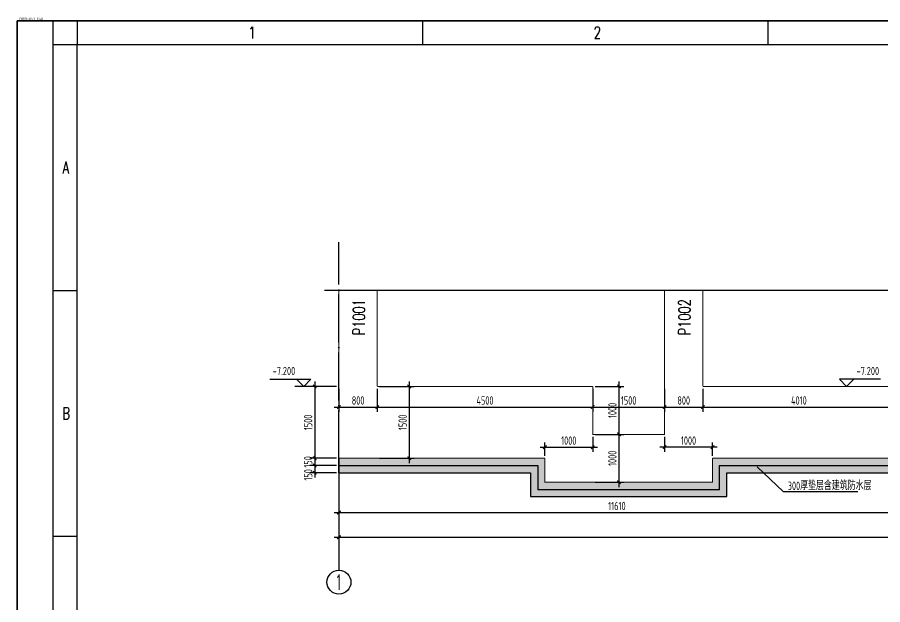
# Model space of a CAD drawing. Extents: x 214073 to 274589, y -287361 to -130190.
# Drawn here: x 215139 to 233211, y -257501 to -245241 of the extents above; entities that cross this region are included whole.
import ezdxf
from ezdxf.enums import TextEntityAlignment as Align

# ---------------------------------------------------------------- set-up
doc = ezdxf.new("R2010")
doc.units = 0
doc.header["$LTSCALE"] = 500
doc.header["$MEASUREMENT"] = 0
doc.linetypes.add('DOTE', pattern=[2.42, 2, -0.2, 0.02, -0.2])
doc.layers.get('0').update_dxf_attribs({"linetype": 'CONTINUOUS'})
doc.layers.get('Defpoints').update_dxf_attribs({"linetype": 'CONTINUOUS'})
for name, color, linetype in [('1_3PR_CIVI_D', 7, 'CONTINUOUS'), ('1_3PR_CIVI_E', 7, 'CONTINUOUS'), ('AXIS', 3, 'CONTINUOUS'), ('AXIS_TEXT', 7, 'CONTINUOUS'), ('PRDWWP_CenterLine', 7, 'CONTINUOUS'), ('THIN', 7, 'CONTINUOUS'), ('二次浇筑', 4, 'CONTINUOUS'), ('垫层', 7, 'CONTINUOUS')]:
    doc.layers.add(name, color=color, linetype=linetype)
doc.layers.add('_TSZ_PLOT_MARK', color=1, linetype='CONTINUOUS', plot=False)
doc.styles.add('_TCH_AXIS', font='complex_.ttf', dxfattribs={"bigfont": 'GBCBIG'})
doc.styles.add('_TSZ_PLOT_MARK', font='tssdeng.shx', dxfattribs={"width": 0.7, "bigfont": 'tssdchn.shx'})
doc.styles.add('COMPLEX', font='COMPLEX')
doc.styles.add('HZ', font='romans.shx', dxfattribs={"width": 0.7, "bigfont": 'hz.shx'})
doc.styles.add('romand', font='romand.shx', dxfattribs={"width": 0.7, "height": 200, "bigfont": 'OCHINESE.shx'})
doc.styles.add('TSSD_Label', font='Tssdeng.shx', dxfattribs={"width": 0.7, "bigfont": 'hztxt.shx'})
doc.styles.add('TSSD_Rein', font='Tssdeng.shx', dxfattribs={"width": 0.7, "bigfont": 'hztxt.shx'})
doc.dimstyles.new('_TCH_ARCH&&100', dxfattribs={"dimtxt": 175, "dimasz": 50, "dimexe": 100, "dimexo": 50, "dimgap": 50, "dimtad": 1, "dimdec": 0, "dimtxsty": 'TSSD_Rein', "dimblk": 'ARCHTICK', "dimcen": 2.5, "dimdle": 100, "dimclrd": 3, "dimclrt": 7, "dimazin": 2, "dimtfac": 1, "dimtdec": 0, "dimtix": 1, "dimtmove": 2, "dimatfit": 3, "dimarcsym": 0})

# ---------------------------------------------------------------- blocks, each defined once
blk = doc.blocks.new('_AXISO')
blk.add_circle((0, 0), 0.5)
at = {"layer": 'AXIS_TEXT', "style": 'COMPLEX', "width": 1.041667}
blk.add_attdef('A', text='', height=0.56, dxfattribs=at).set_placement((-0.25, -0.28), (0.25, -0.28), align=Align.FIT)
blk = doc.blocks.new('_ArchTick')
at = {"color": 0, "const_width": 0.5}
blk.add_lwpolyline([(-0.71, -0.71), (0.71, 0.71)], dxfattribs=at)
blk = doc.blocks.new('*D2647')
at = {"layer": '1_3PR_CIVI_E', "color": 0, "linetype": 'ByBlock', "lineweight": -2, "transparency": 16777216}
for p, q in [((221856, -254496), (221856, -256193)), ((250856, -254496), (250856, -256193))]:
    blk.add_line(p, q, dxfattribs=at)
at = {"layer": '1_3PR_CIVI_E', "color": 3, "linetype": 'ByBlock', "lineweight": -2, "transparency": 16777216}
blk.add_line((221756, -256093), (250956, -256093), dxfattribs=at)
at = {"layer": 'Defpoints', "color": 0, "linetype": 'ByBlock', "transparency": 16777216}
for p in [(221856, -254446), (250856, -254446), (250856, -256093)]:
    blk.add_point(p, dxfattribs=at)
at = {"layer": '1_3PR_CIVI_E', "color": 3, "linetype": 'ByBlock', "lineweight": -2, "transparency": 16777216, "xscale": 50, "yscale": 50, "zscale": 50, "rotation": 180}
blk.add_blockref('_ArchTick', (221856, -256093), dxfattribs=at)
at = {"layer": '1_3PR_CIVI_E', "color": 3, "linetype": 'ByBlock', "lineweight": -2, "transparency": 16777216, "xscale": 50, "yscale": 50, "zscale": 50}
blk.add_blockref('_ArchTick', (250856, -256093), dxfattribs=at)
at = {"layer": '1_3PR_CIVI_E', "color": 7, "linetype": 'ByBlock', "transparency": 16777216, "insert": (236356, -255955), "char_height": 175, "attachment_point": 5, "style": 'TSSD_Rein'}
blk.add_mtext('\\A1;29000', dxfattribs=at)
blk = doc.blocks.new('*D2648')
at = {"layer": '1_3PR_CIVI_E', "color": 0, "linetype": 'ByBlock', "lineweight": -2, "transparency": 16777216}
for p, q in [((221856, -254496), (221856, -255678)), ((233466, -254496), (233466, -255678))]:
    blk.add_line(p, q, dxfattribs=at)
at = {"layer": '1_3PR_CIVI_E', "color": 3, "linetype": 'ByBlock', "lineweight": -2, "transparency": 16777216}
blk.add_line((221756, -255578), (233566, -255578), dxfattribs=at)
at = {"layer": 'Defpoints', "color": 0, "linetype": 'ByBlock', "transparency": 16777216}
for p in [(221856, -254446), (233466, -254446), (233466, -255578)]:
    blk.add_point(p, dxfattribs=at)
at = {"layer": '1_3PR_CIVI_E', "color": 3, "linetype": 'ByBlock', "lineweight": -2, "transparency": 16777216, "xscale": 50, "yscale": 50, "zscale": 50, "rotation": 180}
blk.add_blockref('_ArchTick', (221856, -255578), dxfattribs=at)
at = {"layer": '1_3PR_CIVI_E', "color": 3, "linetype": 'ByBlock', "lineweight": -2, "transparency": 16777216, "xscale": 50, "yscale": 50, "zscale": 50}
blk.add_blockref('_ArchTick', (233466, -255578), dxfattribs=at)
at = {"layer": '1_3PR_CIVI_E', "color": 7, "linetype": 'ByBlock', "transparency": 16777216, "insert": (227661, -255441), "char_height": 175, "attachment_point": 5, "style": 'TSSD_Rein'}
blk.add_mtext('\\A1;11610', dxfattribs=at)
blk = doc.blocks.new('*D2651')
at = {"layer": '1_3PR_CIVI_E', "color": 0, "linetype": 'ByBlock', "lineweight": -2, "transparency": 16777216}
for p, q in [((222656, -252996), (222656, -253476)), ((227156, -252996), (227156, -253476))]:
    blk.add_line(p, q, dxfattribs=at)
at = {"layer": '1_3PR_CIVI_E', "color": 3, "linetype": 'ByBlock', "lineweight": -2, "transparency": 16777216}
blk.add_line((222556, -253376), (227256, -253376), dxfattribs=at)
at = {"layer": 'Defpoints', "color": 0, "linetype": 'ByBlock', "transparency": 16777216}
for p in [(222656, -252946), (227156, -252946), (227156, -253376)]:
    blk.add_point(p, dxfattribs=at)
at = {"layer": '1_3PR_CIVI_E', "color": 3, "linetype": 'ByBlock', "lineweight": -2, "transparency": 16777216, "xscale": 50, "yscale": 50, "zscale": 50, "rotation": 180}
blk.add_blockref('_ArchTick', (222656, -253376), dxfattribs=at)
at = {"layer": '1_3PR_CIVI_E', "color": 3, "linetype": 'ByBlock', "lineweight": -2, "transparency": 16777216, "xscale": 50, "yscale": 50, "zscale": 50}
blk.add_blockref('_ArchTick', (227156, -253376), dxfattribs=at)
at = {"layer": '1_3PR_CIVI_E', "color": 7, "linetype": 'ByBlock', "transparency": 16777216, "insert": (224906, -253239), "char_height": 175, "attachment_point": 5, "style": 'TSSD_Rein'}
blk.add_mtext('\\A1;4500', dxfattribs=at)
blk = doc.blocks.new('*D2652')
at = {"layer": '1_3PR_CIVI_E', "color": 0, "linetype": 'ByBlock', "lineweight": -2, "transparency": 16777216}
for p, q in [((228656, -252996), (228656, -253476)), ((229456, -252996), (229456, -253476))]:
    blk.add_line(p, q, dxfattribs=at)
at = {"layer": '1_3PR_CIVI_E', "color": 3, "linetype": 'ByBlock', "lineweight": -2, "transparency": 16777216}
blk.add_line((228556, -253376), (229556, -253376), dxfattribs=at)
at = {"layer": 'Defpoints', "color": 0, "linetype": 'ByBlock', "transparency": 16777216}
for p in [(228656, -252946), (229456, -252946), (229456, -253376)]:
    blk.add_point(p, dxfattribs=at)
at = {"layer": '1_3PR_CIVI_E', "color": 3, "linetype": 'ByBlock', "lineweight": -2, "transparency": 16777216, "xscale": 50, "yscale": 50, "zscale": 50, "rotation": 180}
blk.add_blockref('_ArchTick', (228656, -253376), dxfattribs=at)
at = {"layer": '1_3PR_CIVI_E', "color": 3, "linetype": 'ByBlock', "lineweight": -2, "transparency": 16777216, "xscale": 50, "yscale": 50, "zscale": 50}
blk.add_blockref('_ArchTick', (229456, -253376), dxfattribs=at)
at = {"layer": '1_3PR_CIVI_E', "color": 7, "linetype": 'ByBlock', "transparency": 16777216, "insert": (229056, -253239), "char_height": 175, "attachment_point": 5, "style": 'TSSD_Rein'}
blk.add_mtext('\\A1;800', dxfattribs=at)
blk = doc.blocks.new('*D2653')
at = {"layer": '1_3PR_CIVI_E', "color": 0, "linetype": 'ByBlock', "lineweight": -2, "transparency": 16777216}
for p, q in [((229456, -252996), (229456, -253476)), ((233466, -252996), (233466, -253476))]:
    blk.add_line(p, q, dxfattribs=at)
at = {"layer": '1_3PR_CIVI_E', "color": 3, "linetype": 'ByBlock', "lineweight": -2, "transparency": 16777216}
blk.add_line((229356, -253376), (233566, -253376), dxfattribs=at)
at = {"layer": 'Defpoints', "color": 0, "linetype": 'ByBlock', "transparency": 16777216}
for p in [(229456, -252946), (233466, -252946), (233466, -253376)]:
    blk.add_point(p, dxfattribs=at)
at = {"layer": '1_3PR_CIVI_E', "color": 3, "linetype": 'ByBlock', "lineweight": -2, "transparency": 16777216, "xscale": 50, "yscale": 50, "zscale": 50, "rotation": 180}
blk.add_blockref('_ArchTick', (229456, -253376), dxfattribs=at)
at = {"layer": '1_3PR_CIVI_E', "color": 3, "linetype": 'ByBlock', "lineweight": -2, "transparency": 16777216, "xscale": 50, "yscale": 50, "zscale": 50}
blk.add_blockref('_ArchTick', (233466, -253376), dxfattribs=at)
at = {"layer": '1_3PR_CIVI_E', "color": 7, "linetype": 'ByBlock', "transparency": 16777216, "insert": (231461, -253239), "char_height": 175, "attachment_point": 5, "style": 'TSSD_Rein'}
blk.add_mtext('\\A1;4010', dxfattribs=at)
blk = doc.blocks.new('*D2662')
at = {"layer": '1_3PR_CIVI_E', "color": 3, "linetype": 'ByBlock', "lineweight": -2, "transparency": 16777216}
blk.add_line((227704, -253846), (227704, -255046), dxfattribs=at)
at = {"layer": '1_3PR_CIVI_E', "color": 0, "linetype": 'ByBlock', "lineweight": -2, "transparency": 16777216}
for p, q in [((227206, -253946), (227804, -253946)), ((227206, -254946), (227804, -254946))]:
    blk.add_line(p, q, dxfattribs=at)
at = {"layer": 'Defpoints', "color": 0, "linetype": 'ByBlock', "transparency": 16777216}
for p in [(227156, -253946), (227156, -254946), (227704, -254946)]:
    blk.add_point(p, dxfattribs=at)
at = {"layer": '1_3PR_CIVI_E', "color": 3, "linetype": 'ByBlock', "lineweight": -2, "transparency": 16777216, "xscale": 50, "yscale": 50, "zscale": 50}
for p, rotation in [((227704, -253946), 90), ((227704, -254946), 270)]:
    blk.add_blockref('_ArchTick', p, dxfattribs=dict(at, rotation=rotation))
at = {"layer": '1_3PR_CIVI_E', "color": 7, "linetype": 'ByBlock', "transparency": 16777216, "insert": (227566, -254446), "char_height": 175, "attachment_point": 5, "rotation": 90, "style": 'TSSD_Rein'}
blk.add_mtext('\\A1;1000', dxfattribs=at)
blk = doc.blocks.new('*D2663')
at = {"layer": '1_3PR_CIVI_E', "color": 0, "linetype": 'ByBlock', "lineweight": -2, "transparency": 16777216}
for p, q in [((222706, -252946), (223424, -252946)), ((222706, -254446), (223424, -254446))]:
    blk.add_line(p, q, dxfattribs=at)
at = {"layer": '1_3PR_CIVI_E', "color": 3, "linetype": 'ByBlock', "lineweight": -2, "transparency": 16777216}
blk.add_line((223324, -252846), (223324, -254546), dxfattribs=at)
at = {"layer": 'Defpoints', "color": 0, "linetype": 'ByBlock', "transparency": 16777216}
for p in [(222656, -252946), (222656, -254446), (223324, -254446)]:
    blk.add_point(p, dxfattribs=at)
at = {"layer": '1_3PR_CIVI_E', "color": 3, "linetype": 'ByBlock', "lineweight": -2, "transparency": 16777216, "xscale": 50, "yscale": 50, "zscale": 50}
for p, rotation in [((223324, -252946), 90), ((223324, -254446), 270)]:
    blk.add_blockref('_ArchTick', p, dxfattribs=dict(at, rotation=rotation))
at = {"layer": '1_3PR_CIVI_E', "color": 7, "linetype": 'ByBlock', "transparency": 16777216, "insert": (223186, -253696), "char_height": 175, "attachment_point": 5, "rotation": 90, "style": 'TSSD_Rein'}
blk.add_mtext('\\A1;1500', dxfattribs=at)
blk = doc.blocks.new('*D2679')
at = {"layer": '1_3PR_CIVI_E', "color": 0, "linetype": 'ByBlock', "lineweight": -2, "transparency": 16777216}
for p, q in [((227156, -252996), (227156, -253476)), ((228656, -252996), (228656, -253476))]:
    blk.add_line(p, q, dxfattribs=at)
at = {"layer": '1_3PR_CIVI_E', "color": 3, "linetype": 'ByBlock', "lineweight": -2, "transparency": 16777216}
blk.add_line((227056, -253376), (228756, -253376), dxfattribs=at)
at = {"layer": 'Defpoints', "color": 0, "linetype": 'ByBlock', "transparency": 16777216}
for p in [(227156, -252946), (228656, -252946), (228656, -253376)]:
    blk.add_point(p, dxfattribs=at)
at = {"layer": '1_3PR_CIVI_E', "color": 3, "linetype": 'ByBlock', "lineweight": -2, "transparency": 16777216, "xscale": 50, "yscale": 50, "zscale": 50, "rotation": 180}
blk.add_blockref('_ArchTick', (227156, -253376), dxfattribs=at)
at = {"layer": '1_3PR_CIVI_E', "color": 3, "linetype": 'ByBlock', "lineweight": -2, "transparency": 16777216, "xscale": 50, "yscale": 50, "zscale": 50}
blk.add_blockref('_ArchTick', (228656, -253376), dxfattribs=at)
at = {"layer": '1_3PR_CIVI_E', "color": 7, "linetype": 'ByBlock', "transparency": 16777216, "insert": (227906, -253239), "char_height": 175, "attachment_point": 5, "style": 'TSSD_Rein'}
blk.add_mtext('\\A1;1500', dxfattribs=at)
blk = doc.blocks.new('*D2682')
at = {"layer": '1_3PR_CIVI_E', "color": 0, "linetype": 'ByBlock', "lineweight": -2, "transparency": 16777216}
for p, q in [((221856, -252996), (221856, -253476)), ((222656, -252996), (222656, -253476))]:
    blk.add_line(p, q, dxfattribs=at)
at = {"layer": '1_3PR_CIVI_E', "color": 3, "linetype": 'ByBlock', "lineweight": -2, "transparency": 16777216}
blk.add_line((221756, -253376), (222756, -253376), dxfattribs=at)
at = {"layer": 'Defpoints', "color": 0, "linetype": 'ByBlock', "transparency": 16777216}
for p in [(221856, -252946), (222656, -252946), (222656, -253376)]:
    blk.add_point(p, dxfattribs=at)
at = {"layer": '1_3PR_CIVI_E', "color": 3, "linetype": 'ByBlock', "lineweight": -2, "transparency": 16777216, "xscale": 50, "yscale": 50, "zscale": 50, "rotation": 180}
blk.add_blockref('_ArchTick', (221856, -253376), dxfattribs=at)
at = {"layer": '1_3PR_CIVI_E', "color": 3, "linetype": 'ByBlock', "lineweight": -2, "transparency": 16777216, "xscale": 50, "yscale": 50, "zscale": 50}
blk.add_blockref('_ArchTick', (222656, -253376), dxfattribs=at)
at = {"layer": '1_3PR_CIVI_E', "color": 7, "linetype": 'ByBlock', "transparency": 16777216, "insert": (222256, -253239), "char_height": 175, "attachment_point": 5, "style": 'TSSD_Rein'}
blk.add_mtext('\\A1;800', dxfattribs=at)
blk = doc.blocks.new('*D2690')
at = {"layer": '1_3PR_CIVI_E', "color": 0, "linetype": 'ByBlock', "lineweight": -2, "transparency": 16777216}
for p, q in [((221806, -252946), (221250, -252946)), ((221806, -254446), (221250, -254446))]:
    blk.add_line(p, q, dxfattribs=at)
at = {"layer": '1_3PR_CIVI_E', "color": 3, "linetype": 'ByBlock', "lineweight": -2, "transparency": 16777216}
blk.add_line((221350, -252846), (221350, -254546), dxfattribs=at)
at = {"layer": 'Defpoints', "color": 0, "linetype": 'ByBlock', "transparency": 16777216}
for p in [(221856, -252946), (221350, -254446), (221856, -254446)]:
    blk.add_point(p, dxfattribs=at)
at = {"layer": '1_3PR_CIVI_E', "color": 3, "linetype": 'ByBlock', "lineweight": -2, "transparency": 16777216, "xscale": 50, "yscale": 50, "zscale": 50}
for p, rotation in [((221350, -252946), 90), ((221350, -254446), 270)]:
    blk.add_blockref('_ArchTick', p, dxfattribs=dict(at, rotation=rotation))
at = {"layer": '1_3PR_CIVI_E', "color": 7, "linetype": 'ByBlock', "transparency": 16777216, "insert": (221212, -253696), "char_height": 175, "attachment_point": 5, "rotation": 90, "style": 'TSSD_Rein'}
blk.add_mtext('\\A1;1500', dxfattribs=at)
blk = doc.blocks.new('*D2691')
at = {"layer": '1_3PR_CIVI_E', "color": 0, "linetype": 'ByBlock', "lineweight": -2, "transparency": 16777216}
for p, q in [((221806, -254446), (221250, -254446)), ((221806, -254596), (221250, -254596))]:
    blk.add_line(p, q, dxfattribs=at)
at = {"layer": '1_3PR_CIVI_E', "color": 3, "linetype": 'ByBlock', "lineweight": -2, "transparency": 16777216}
for p, q in [((221350, -254446), (221350, -254396)), ((221350, -254446), (221350, -254596)), ((221350, -254596), (221350, -254646))]:
    blk.add_line(p, q, dxfattribs=at)
at = {"layer": 'Defpoints', "color": 0, "linetype": 'ByBlock', "transparency": 16777216}
for p in [(221856, -254446), (221350, -254596), (221856, -254596)]:
    blk.add_point(p, dxfattribs=at)
at = {"layer": '1_3PR_CIVI_E', "color": 3, "linetype": 'ByBlock', "lineweight": -2, "transparency": 16777216, "xscale": 50, "yscale": 50, "zscale": 50}
for p, rotation in [((221350, -254446), 270), ((221350, -254596), 90)]:
    blk.add_blockref('_ArchTick', p, dxfattribs=dict(at, rotation=rotation))
at = {"layer": '1_3PR_CIVI_E', "color": 7, "linetype": 'ByBlock', "transparency": 16777216, "insert": (221212, -254521), "char_height": 175, "attachment_point": 5, "rotation": 90, "style": 'TSSD_Rein'}
blk.add_mtext('\\A1;150', dxfattribs=at)
blk = doc.blocks.new('*D2692')
at = {"layer": '1_3PR_CIVI_E', "color": 0, "linetype": 'ByBlock', "lineweight": -2, "transparency": 16777216}
for p, q in [((221806, -254596), (221250, -254596)), ((221806, -254746), (221250, -254746))]:
    blk.add_line(p, q, dxfattribs=at)
at = {"layer": '1_3PR_CIVI_E', "color": 3, "linetype": 'ByBlock', "lineweight": -2, "transparency": 16777216}
blk.add_line((221350, -254496), (221350, -254846), dxfattribs=at)
at = {"layer": 'Defpoints', "color": 0, "linetype": 'ByBlock', "transparency": 16777216}
for p in [(221856, -254596), (221350, -254746), (221856, -254746)]:
    blk.add_point(p, dxfattribs=at)
at = {"layer": '1_3PR_CIVI_E', "color": 3, "linetype": 'ByBlock', "lineweight": -2, "transparency": 16777216, "xscale": 50, "yscale": 50, "zscale": 50}
for p, rotation in [((221350, -254596), 90), ((221350, -254746), 270)]:
    blk.add_blockref('_ArchTick', p, dxfattribs=dict(at, rotation=rotation))
at = {"layer": '1_3PR_CIVI_E', "color": 7, "linetype": 'ByBlock', "transparency": 16777216, "insert": (221214, -254791), "char_height": 175, "attachment_point": 5, "rotation": 90, "style": 'TSSD_Rein'}
blk.add_mtext('\\A1;150', dxfattribs=at)
blk = doc.blocks.new('*D2700')
at = {"layer": '1_3PR_CIVI_E', "color": 0, "linetype": 'ByBlock', "lineweight": -2, "transparency": 16777216}
for p, q in [((227206, -252946), (227804, -252946)), ((227206, -253946), (227804, -253946))]:
    blk.add_line(p, q, dxfattribs=at)
at = {"layer": '1_3PR_CIVI_E', "color": 3, "linetype": 'ByBlock', "lineweight": -2, "transparency": 16777216}
blk.add_line((227704, -252846), (227704, -254046), dxfattribs=at)
at = {"layer": 'Defpoints', "color": 0, "linetype": 'ByBlock', "transparency": 16777216}
for p in [(227156, -252946), (227156, -253946), (227704, -253946)]:
    blk.add_point(p, dxfattribs=at)
at = {"layer": '1_3PR_CIVI_E', "color": 3, "linetype": 'ByBlock', "lineweight": -2, "transparency": 16777216, "xscale": 50, "yscale": 50, "zscale": 50}
for p, rotation in [((227704, -252946), 90), ((227704, -253946), 270)]:
    blk.add_blockref('_ArchTick', p, dxfattribs=dict(at, rotation=rotation))
at = {"layer": '1_3PR_CIVI_E', "color": 7, "linetype": 'ByBlock', "transparency": 16777216, "insert": (227566, -253446), "char_height": 175, "attachment_point": 5, "rotation": 90, "style": 'TSSD_Rein'}
blk.add_mtext('\\A1;1000', dxfattribs=at)
blk = doc.blocks.new('*D2703')
at = {"layer": '1_3PR_CIVI_E', "color": 0, "linetype": 'ByBlock', "lineweight": -2, "transparency": 16777216}
for p, q in [((227156, -253996), (227156, -254313)), ((226156, -254396), (226156, -254113))]:
    blk.add_line(p, q, dxfattribs=at)
at = {"layer": '1_3PR_CIVI_E', "color": 3, "linetype": 'ByBlock', "lineweight": -2, "transparency": 16777216}
blk.add_line((226056, -254213), (227256, -254213), dxfattribs=at)
at = {"layer": 'Defpoints', "color": 0, "linetype": 'ByBlock', "transparency": 16777216}
for p in [(227156, -253946), (227156, -254213), (226156, -254446)]:
    blk.add_point(p, dxfattribs=at)
at = {"layer": '1_3PR_CIVI_E', "color": 3, "linetype": 'ByBlock', "lineweight": -2, "transparency": 16777216, "xscale": 50, "yscale": 50, "zscale": 50, "rotation": 180}
blk.add_blockref('_ArchTick', (226156, -254213), dxfattribs=at)
at = {"layer": '1_3PR_CIVI_E', "color": 3, "linetype": 'ByBlock', "lineweight": -2, "transparency": 16777216, "xscale": 50, "yscale": 50, "zscale": 50}
blk.add_blockref('_ArchTick', (227156, -254213), dxfattribs=at)
at = {"layer": '1_3PR_CIVI_E', "color": 7, "linetype": 'ByBlock', "transparency": 16777216, "insert": (226656, -254076), "char_height": 175, "attachment_point": 5, "style": 'TSSD_Rein'}
blk.add_mtext('\\A1;1000', dxfattribs=at)
blk = doc.blocks.new('*D2704')
at = {"layer": '1_3PR_CIVI_E', "color": 0, "linetype": 'ByBlock', "lineweight": -2, "transparency": 16777216}
for p, q in [((228656, -253996), (228656, -254313)), ((229656, -254396), (229656, -254113))]:
    blk.add_line(p, q, dxfattribs=at)
at = {"layer": '1_3PR_CIVI_E', "color": 3, "linetype": 'ByBlock', "lineweight": -2, "transparency": 16777216}
blk.add_line((229756, -254213), (228556, -254213), dxfattribs=at)
at = {"layer": 'Defpoints', "color": 0, "linetype": 'ByBlock', "transparency": 16777216}
for p in [(228656, -253946), (228656, -254213), (229656, -254446)]:
    blk.add_point(p, dxfattribs=at)
at = {"layer": '1_3PR_CIVI_E', "color": 3, "linetype": 'ByBlock', "lineweight": -2, "transparency": 16777216, "xscale": 50, "yscale": 50, "zscale": 50, "rotation": 180}
blk.add_blockref('_ArchTick', (228656, -254213), dxfattribs=at)
at = {"layer": '1_3PR_CIVI_E', "color": 3, "linetype": 'ByBlock', "lineweight": -2, "transparency": 16777216, "xscale": 50, "yscale": 50, "zscale": 50}
blk.add_blockref('_ArchTick', (229656, -254213), dxfattribs=at)
at = {"layer": '1_3PR_CIVI_E', "color": 7, "linetype": 'ByBlock', "transparency": 16777216, "insert": (229156, -254076), "char_height": 175, "attachment_point": 5, "style": 'TSSD_Rein'}
blk.add_mtext('\\A1;1000', dxfattribs=at)

msp = doc.modelspace()

# ---------------------------------------------------------------- hatches: boundary and pattern name
at = {"layer": '垫层'}
h = msp.add_hatch(dxfattribs=at)
h.set_pattern_fill('AR-CONC', color=256, scale=50, style=0)
h.set_pattern_definition([(50, (133916.93, -1413.23), (358.6301, -31.37607), [37.5, -412.5]), (355, (133916.93, -1413.23), (-69.37567, 376.09607), [30, -330]), (100.4514, (133946.82, -1415.85), (289.2547, 344.71977), [31.8701, -350.57106]), (46.1842, (133916.93, -1313.23), (533.6205, -82.7595), [56.25, -618.75]), (96.6356, (133961.4, -1320.13), (467.3314, 487.0589), [47.8051, -525.8565]), (351.1842, (133916.93, -1313.23), (467.331, 487.0593), [45, -495]), (21, (133966.93, -1338.23), (298.45353, -201.30945), [37.5, -412.5]), (326, (133966.93, -1338.23), (121.65767, 362.575), [30, -330]), (71.4514, (133991.8, -1355), (420.1113, 161.26525), [31.8701, -350.57106]), (37.5, (133916.93, -1413.23), (6.07993, 166.446927), [0, -326, 0, -335, 0, -331.25]), (7.5, (133916.93, -1413.23), (131.53477, 197.20586), [0, -191, 0, -318.5, 0, -126.25]), (327.5, (133805.43, -1413.23), (266.91122, -11.277436), [0, -125, 0, -390, 0, -517.5]), (317.5, (133755.43, -1413.23), (291.59308, 50.0525), [0, -162.5, 0, -259, 0, -367.5])])
h.paths.add_polyline_path([(226156.2, -254445.9), (221856.2, -254445.9), (221856.2, -254595.9), (226006.2, -254595.9), (226006.2, -255095.9), (229806.2, -255095.9), (229806.2, -254595.9), (242906.2, -254595.9), (242906.2, -255095.9), (246706.2, -255095.9), (246706.2, -254595.9), (250856.2, -254595.9), (250856.2, -254445.9), (246556.2, -254445.9), (246556.2, -254945.9), (243056.2, -254945.9), (243056.2, -254445.9), (229656.2, -254445.9), (229656.2, -254945.9), (226156.2, -254945.9)])
h.paths.add_polyline_path([(226006.2, -254595.9), (221856.2, -254595.9), (221856.2, -254595.9), (221856.2, -254745.9), (225856.2, -254745.9), (225856.2, -255245.9), (229956.2, -255245.9), (229956.2, -254745.9), (242756.2, -254745.9), (242756.2, -255245.9), (246856.2, -255245.9), (246856.2, -254745.9), (250856.2, -254745.9), (250856.2, -254595.9), (246706.2, -254595.9), (246706.2, -255095.9), (242906.2, -255095.9), (242906.2, -254595.9), (229806.2, -254595.9), (229806.2, -255095.9), (226006.2, -255095.9)])

# ---------------------------------------------------------------- linework, layer by layer
at = {"color": 4, "flags": 128}
for points in [[(215139.2, -287361.2), (215139.2, -245311.2)], [(215139.2, -245311.2), (274589.2, -245311.2)], [(216389.2, -245311.2), (216389.2, -245811.2)], [(223601.2, -245311.2), (223601.2, -245811.2)], [(230813.2, -245311.2), (230813.2, -245811.2)], [(215889.2, -245811.2), (216389.2, -245811.2)]]:
    msp.add_lwpolyline(points, dxfattribs=at)
at = {"color": 4}
msp.add_lwpolyline([(215889.2, -276429.9), (215889.2, -245311.2)], dxfattribs=at)
at = {"flags": 128}
for points in [[(215889.2, -245811.2), (216389.2, -245811.2)], [(215889.2, -250942.5), (216389.2, -250942.5)], [(215889.2, -256073.7), (216389.2, -256073.7)]]:
    msp.add_lwpolyline(points, dxfattribs=at)
msp.add_lwpolyline([(216389.2, -245811.2), (274085.2, -245811.2), (274085.2, -286861.2), (216389.2, -286861.2)], close=True)
at = {"layer": '1_3PR_CIVI_D', "color": 1, "const_width": 20}
for points in [[(221856.2, -254445.9), (221856.2, -250945.9)], [(222656.2, -252945.9), (222656.2, -250945.9)], [(228656.2, -250945.9), (228656.2, -252945.9)], [(229456.2, -252945.9), (229456.2, -250945.9)], [(222656.2, -252945.9), (227156.2, -252945.9)], [(227156.2, -252945.9), (227156.2, -253945.9), (228656.2, -253945.9), (228656.2, -252945.9)], [(229456.2, -252945.9), (235956.2, -252945.9)], [(221856.2, -254445.9), (226156.2, -254445.9)], [(226156.2, -254445.9), (226156.2, -254945.9), (229656.2, -254945.9), (229656.2, -254445.9)], [(229656.2, -254445.9), (243056.2, -254445.9)]]:
    msp.add_lwpolyline(points, dxfattribs=at)
at = {"layer": '1_3PR_CIVI_E', "color": 6, "linetype": 'DOTE'}
msp.add_line((221856.2, -254445.9), (221856.2, -249934.6), dxfattribs=at)
at = {"layer": '1_3PR_CIVI_E', "color": 0, "linetype": 'ByBlock'}
for p, q in [((220415, -252795.9), (221270, -252795.9)), ((221120, -252945.9), (220970, -252795.9)), ((221120, -252945.9), (221270, -252795.9)), ((232458, -252945.9), (232308, -252795.9)), ((233163, -252795.9), (232308, -252795.9)), ((232458, -252945.9), (232608, -252795.9)), ((221302.2, -252945.9), (220937.8, -252945.9))]:
    msp.add_line(p, q, dxfattribs=at)
at = {"layer": '1_3PR_CIVI_E', "color": 0}
msp.add_lwpolyline([(251156.2, -250945.9), (236486.2, -250945.9), (236416.2, -251165.9), (236296.2, -250725.9), (236226.2, -250945.9), (221556.2, -250945.9)], dxfattribs=at)
at = {"layer": '_TSZ_PLOT_MARK'}
msp.add_lwpolyline([(215139.2, -287361.2), (274589.2, -287361.2), (274589.2, -245311.2), (215139.2, -245311.2)], close=True, dxfattribs=at)
msp.add_lwpolyline([(215139.2, -287361.2), (274589.2, -287361.2), (274589.2, -245311.2), (215139.2, -245311.2)], close=True, dxfattribs=at)
msp.add_lwpolyline([(215139.2, -287361.2), (274589.2, -287361.2), (274589.2, -245311.2), (215139.2, -245311.2)], close=True, dxfattribs=at)
at = {"layer": 'AXIS'}
msp.add_line((221856.2, -254445.9), (221856.2, -256781.1), dxfattribs=at)
at = {"layer": 'PRDWWP_CenterLine', "color": 2}
msp.add_lwpolyline([(215139.2, -245311.2), (274589.2, -245311.2), (274589.2, -287361.2), (215139.2, -287361.2)], close=True, dxfattribs=at)
at = {"layer": '二次浇筑'}
for p, q in [((230589, -254622.7), (231132.3, -255141.1)), ((231132.3, -255141.1), (232688.6, -255141.1))]:
    msp.add_line(p, q, dxfattribs=at)
at = {"layer": '垫层'}
for p, q in [((221856.2, -254745.9), (221856.2, -254445.9)), ((221856.2, -254595.9), (226006.2, -254595.9)), ((229806.2, -254595.9), (242906.2, -254595.9)), ((221856.2, -254745.9), (225856.2, -254745.9)), ((229956.2, -254745.9), (242756.2, -254745.9))]:
    msp.add_line(p, q, dxfattribs=at)
at = {"layer": '垫层', "const_width": 20}
msp.add_lwpolyline([(221856.2, -254595.9), (226006.2, -254595.9), (226006.2, -255095.9), (229806.2, -255095.9), (229806.2, -254595.9), (242906.2, -254595.9), (242906.2, -255095.9), (246706.2, -255095.9), (246706.2, -254595.9), (250856.2, -254595.9)], dxfattribs=at)
at = {"layer": '垫层'}
for points in [[(226006.2, -254595.9), (226006.2, -255095.9), (229806.2, -255095.9), (229806.2, -254595.9)], [(225856.2, -254745.9), (225856.2, -255245.9), (229956.2, -255245.9), (229956.2, -254745.9)]]:
    msp.add_lwpolyline(points, dxfattribs=at)

# ---------------------------------------------------------------- block references
at = {"layer": 'AXIS'}
ref = msp.add_blockref('_AXISO', (221856.2, -257031.1), dxfattribs=dict(at, xscale=500, yscale=500, zscale=500))
ref.add_attrib('A', '1', dxfattribs={"layer": 'AXIS_TEXT', "height": 321.7, "style": '_TCH_AXIS', "width": 0.594894}).set_placement((221787.2, -257192), (221925.1, -257192), align=Align.FIT)

# ---------------------------------------------------------------- texts
at = {"color": 0, "style": 'HZ', "width": 0.7}
for s, p in [('1', (219965.9, -245686.2)), ('2', (227177.9, -245686.2)), ('A', (216081.9, -248502.2)), ('B', (216081.9, -253633.4))]:
    msp.add_text(s, height=250, dxfattribs=at).set_placement(p)
at = {"layer": '1_3PR_CIVI_E', "color": 7, "style": 'romand', "width": 0.7}
for s, p in [('P1001', (222398.8, -251880.5)), ('P1002', (229198.8, -251880.5))]:
    msp.add_text(s, height=250, rotation=90, dxfattribs=at).set_placement(p)
at = {"layer": '1_3PR_CIVI_E', "color": 0, "linetype": 'ByBlock', "style": 'TSSD_Label', "width": 0.7}
for p in [(220943.8, -252758.8), (233137.6, -252758.8)]:
    msp.add_text('-7.200', height=170, dxfattribs=at).set_placement(p, align=Align.BOTTOM_RIGHT)
at = {"layer": '_TSZ_PLOT_MARK', "style": '_TSZ_PLOT_MARK'}
msp.add_text('T(1189*841)_1:50', height=50, dxfattribs=at).set_placement((215139.2, -245311.2), align=Align.BOTTOM_LEFT)
msp.add_text('T(1189*841)_1:50', height=50, dxfattribs=at).set_placement((215139.2, -245311.2), align=Align.BOTTOM_LEFT)
msp.add_text('T(1189*841)_1:50', height=50, dxfattribs=at).set_placement((215139.2, -245311.2), align=Align.BOTTOM_LEFT)
at = {"layer": 'THIN', "style": 'TSSD_Label', "width": 0.7}
msp.add_text('300厚垫层含建筑防水层', height=175, dxfattribs=at).set_placement((231229.2, -255107.1))

# ---------------------------------------------------------------- dimensions: what is measured, and where the dimension line sits
at = {"layer": '1_3PR_CIVI_E', "color": 3, "linetype": 'ByBlock'}
for base, p1, p2, angle, picture, middle in [((221349.5, -254445.9), (221856.2, -252945.9), (221856.2, -254445.9), 90, '*D2690', (221212, -253695.9)), ((223323.9, -254445.9), (222656.2, -252945.9), (222656.2, -254445.9), 90, '*D2663', (223186.4, -253695.9)), ((227703.9, -253945.9), (227156.2, -252945.9), (227156.2, -253945.9), 90, '*D2700', (227566.4, -253445.9)), ((227703.9, -254945.9), (227156.2, -253945.9), (227156.2, -254945.9), 90, '*D2662', (227566.4, -254445.9)), ((228656.2, -254213.4), (229656.2, -254445.9), (228656.2, -253945.9), 180, '*D2704', (229156.2, -254075.9)), ((221349.5, -254595.9), (221856.2, -254445.9), (221856.2, -254595.9), 90, '*D2691', (221212, -254520.9))]:
    dim = msp.add_linear_dim(base=base, p1=p1, p2=p2, angle=angle, dimstyle='_TCH_ARCH&&100', override={"dimfxl": 250}, dxfattribs=at)
    dim.commit()
    dim.dimension.update_dxf_attribs({"geometry": picture, "text_midpoint": middle})
for base, p1, p2, picture, middle in [((222656.2, -253376.2), (221856.2, -252945.9), (222656.2, -252945.9), '*D2682', (222256.2, -253238.7)), ((227156.2, -253376.1), (222656.2, -252945.9), (227156.2, -252945.9), '*D2651', (224906.2, -253238.6)), ((228656.2, -253376.1), (227156.2, -252945.9), (228656.2, -252945.9), '*D2679', (227906.2, -253238.6)), ((229456.2, -253376.1), (228656.2, -252945.9), (229456.2, -252945.9), '*D2652', (229056.2, -253238.6)), ((233466.2, -253376.1), (229456.2, -252945.9), (233466.2, -252945.9), '*D2653', (231461.2, -253238.6)), ((227156.2, -254213.4), (226156.2, -254445.9), (227156.2, -253945.9), '*D2703', (226656.2, -254075.9))]:
    dim = msp.add_linear_dim(base=base, p1=p1, p2=p2, dimstyle='_TCH_ARCH&&100', override={"dimfxl": 250}, dxfattribs=at)
    dim.commit()
    dim.dimension.update_dxf_attribs({"geometry": picture, "text_midpoint": middle})
for p2, distance, picture, middle in [((250856.2, -254445.9), -1646.9, '*D2647', (236356.2, -255955.3)), ((233466.2, -254445.9), -1132.3, '*D2648', (227661.2, -255440.7))]:
    dim = msp.add_aligned_dim(p1=(221856.2, -254445.9), p2=p2, distance=distance, dimstyle='_TCH_ARCH&&100', override={"dimfxl": 250}, dxfattribs=at)
    dim.commit()
    dim.dimension.update_dxf_attribs({"geometry": picture, "text_midpoint": middle})
dim = msp.add_linear_dim(base=(221349.5, -254745.9), p1=(221856.2, -254595.9), p2=(221856.2, -254745.9), angle=90, dimstyle='_TCH_ARCH&&100', override={"dimfxl": 250}, dxfattribs=at)
dim.commit()
dim.dimension.update_dxf_attribs({"geometry": '*D2692', "text_midpoint": (221213.8, -254791.2), "dimtype": 160})

doc.saveas('drawing.dxf')
